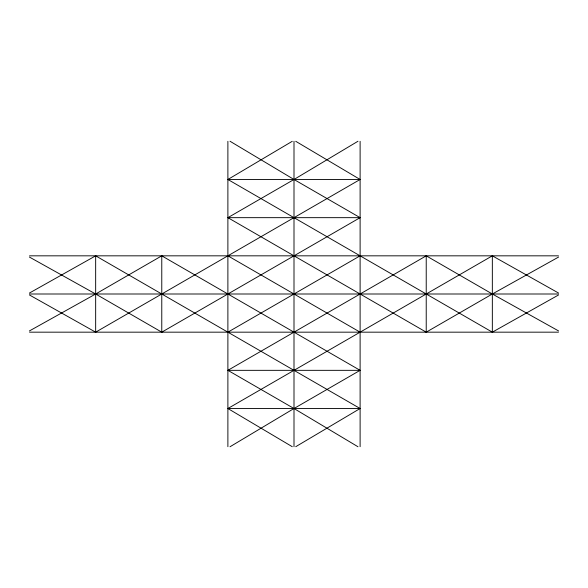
<?xml version="1.0" encoding="UTF-8"?>
<svg xmlns="http://www.w3.org/2000/svg" width="588" height="588" viewBox="0 0 588 588"><rect width="100%" height="100%" fill="white"/><g stroke="black" fill="none" stroke-linecap="round" stroke-linejoin="round"><path stroke-width="0.88" d="M558.49 295L492.34 332.169L227.887 179.487L292.273 141.296M358.004 141.238L294 179.487L227.887 217.663L426.226 332.169L492.34 294L558.6 257.052M229.996 446.762L294 408.513L360.113 370.337L161.773 255.831L95.66 294L29.4 330.948M29.51 293L95.66 255.831L360.113 408.513L295.727 446.704M29.51 295L95.66 332.169L360.113 179.487L295.727 141.296M29.4 257.052L95.66 294L161.773 332.169L360.113 217.663L294 179.487L229.996 141.238M227.887 332.169L360.113 255.831M358.004 446.762L294 408.513L227.887 370.337L426.226 255.831L492.34 294L558.6 330.948M292.273 446.704L227.887 408.513L492.34 255.831L558.49 293M227.887 179.487L360.113 179.487M227.887 217.663L360.113 217.663M29.547 255.831L558.453 255.831M29.547 294L558.453 294M29.547 332.169L558.453 332.169M227.887 370.337L360.113 370.337M227.887 408.513L360.113 408.513M227.887 255.831L360.113 332.169M492.34 255.831L492.34 332.169M426.226 255.831L426.226 332.169M360.113 141.318L360.113 446.682M294 141.318L294 446.682M227.887 141.318L227.887 446.682M161.773 255.831L161.773 332.169M95.66 255.831L95.66 332.169"/></g></svg>
